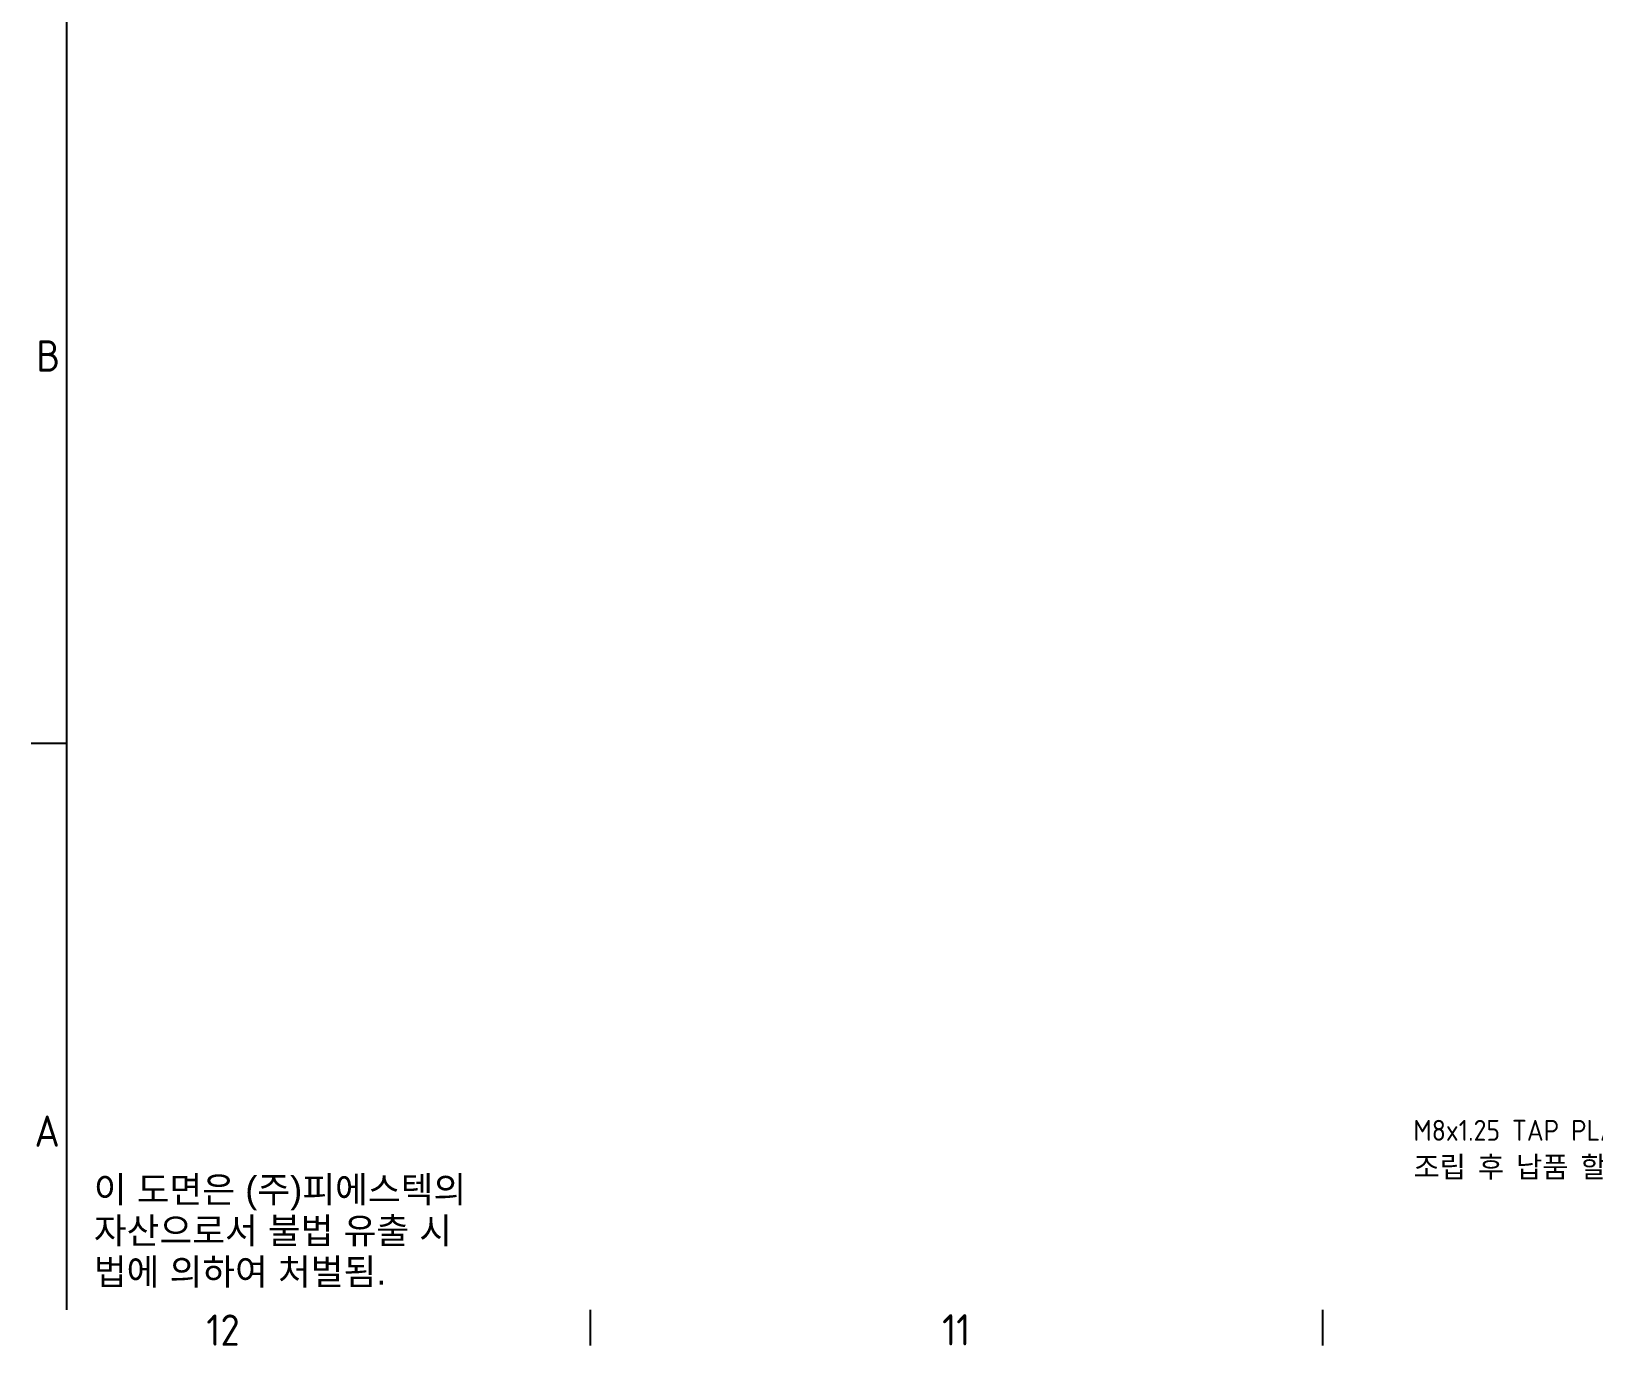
# Model space of a CAD drawing. Header units: millimetres. Extents: x 0 to 8410, y 0 to 5940.
# Drawn here: x 166 to 1661, y 166 to 1424 of the extents above; entities that cross this region are included whole.
import ezdxf

# ---------------------------------------------------------------- set-up
doc = ezdxf.new("R2010")
doc.units = ezdxf.units.MM
doc.header["$LTSCALE"] = 10
doc.layers.get('0').update_dxf_attribs({"color": 3, "lineweight": 25})
doc.layers.add('경계(ISO)', color=7, linetype='Continuous', lineweight=25)
doc.layers.add('기호(ISO)', color=5, linetype='Continuous', lineweight=25)
doc.styles.add('문자 텍스트_PSTEK_POSCO', font='isocp.shx')
doc.styles.add('치수 텍스트_PSTEK_POSCO', font='isocp.shx')
doc.dimstyles.new('치수_PSTEK_POSCO$7', dxfattribs={"dimscale": 10, "dimtxt": 2, "dimasz": 1, "dimexe": 1, "dimexo": 1, "dimgap": 1, "dimtad": 1, "dimrnd": 1e-08, "dimdsep": 46, "dimtxsty": '치수 텍스트_PSTEK_POSCO', "dimblk": 'Filled-2', "dimcen": 0.09, "dimdle": 10, "dimclrd": 7, "dimclre": 7, "dimclrt": 2, "dimadec": 1, "dimazin": 2, "dimtfac": 1, "dimtmove": 0, "dimatfit": 3, "dimfxl": 0, "dimtolj": 1, "dimlwd": -1, "dimlwe": -1, "dimarcsym": 0})

# ---------------------------------------------------------------- blocks, each defined once
blk = doc.blocks.new('경계 Default Border')
at = {"layer": '경계(ISO)'}
for p, q in [((20, 74.25), (16.6, 74.25)), ((70.08, 20), (70.08, 16.6)), ((140.17, 20), (140.17, 16.6))]:
    blk.add_line(p, q, dxfattribs=at)
at = {"layer": '경계(ISO)', "flags": 128}
blk.add_lwpolyline([(20, 20), (20, 574)], dxfattribs=at)
at = {"layer": '경계(ISO)', "color": 2, "char_height": 3, "attachment_point": 7, "style": '문자 텍스트_PSTEK_POSCO'}
for s, insert in [('B', (17.08, 109.85)), ('A', (16.91, 35.62)), ('12', (33.36, 16.57)), ('11', (103.78, 16.6))]:
    blk.add_mtext(s, dxfattribs=dict(at, insert=insert))
blk = doc.blocks.new('Filled-2')
at = {"color": 0}
for p, q in [((0, 0), (-1, 0.25)), ((-1, 0.25), (-1, -0.25)), ((-1, 0), (0, 0)), ((-1, -0.25), (0, 0))]:
    blk.add_line(p, q, dxfattribs=at)
at = {"color": 0, "flags": 128}
blk.add_lwpolyline([(-1, -0.25), (0, 0)], dxfattribs=at)
at = {"color": 0}
blk.add_solid([(-1, -0.25), (0, 0), (-1, 0.25), (-1, -0.25)], dxfattribs=at)

msp = doc.modelspace()

# ---------------------------------------------------------------- block references
at = {"xscale": 10, "yscale": 10, "zscale": 10}
msp.add_blockref('경계 Default Border', (0, 0), dxfattribs=at)

# ---------------------------------------------------------------- texts
at = {"layer": '기호(ISO)', "color": 2, "attachment_point": 4}
for s, insert, char_height, width, line_spacing_factor, style in [('{M8x1.25 TAP PLATE(t=10.0)\\P조립 후 납품 할 것.}', (1488.8756, 353.4291), 20, 359.218127, 1.05, '치수 텍스트_PSTEK_POSCO'), ('{\\fArial|b0|i0;\\H25.0000;이 도면은 (주)피에스텍의\\P자산으로서 불법 유출 시 \\P법에 의하여 처벌됨.}', (225.9053, 274.6228), 25, 393.061037, 0.944221, '문자 텍스트_PSTEK_POSCO')]:
    msp.add_mtext(s, dxfattribs=dict(at, insert=insert, char_height=char_height, width=width, line_spacing_factor=line_spacing_factor, style=style))

# ---------------------------------------------------------------- leaders
at = {"layer": '기호(ISO)', "color": 7, "annotation_type": 0, "has_hookline": 1, "hookline_direction": 1, "text_width": 313.9921}
msp.add_leader([(2067.2823, 554.2966), (1868.0938, 353.4291), (1858.0938, 353.4291)], dimstyle='치수_PSTEK_POSCO$7', override={"dimtad": 0}, dxfattribs=at)

doc.saveas('drawing.dxf')
